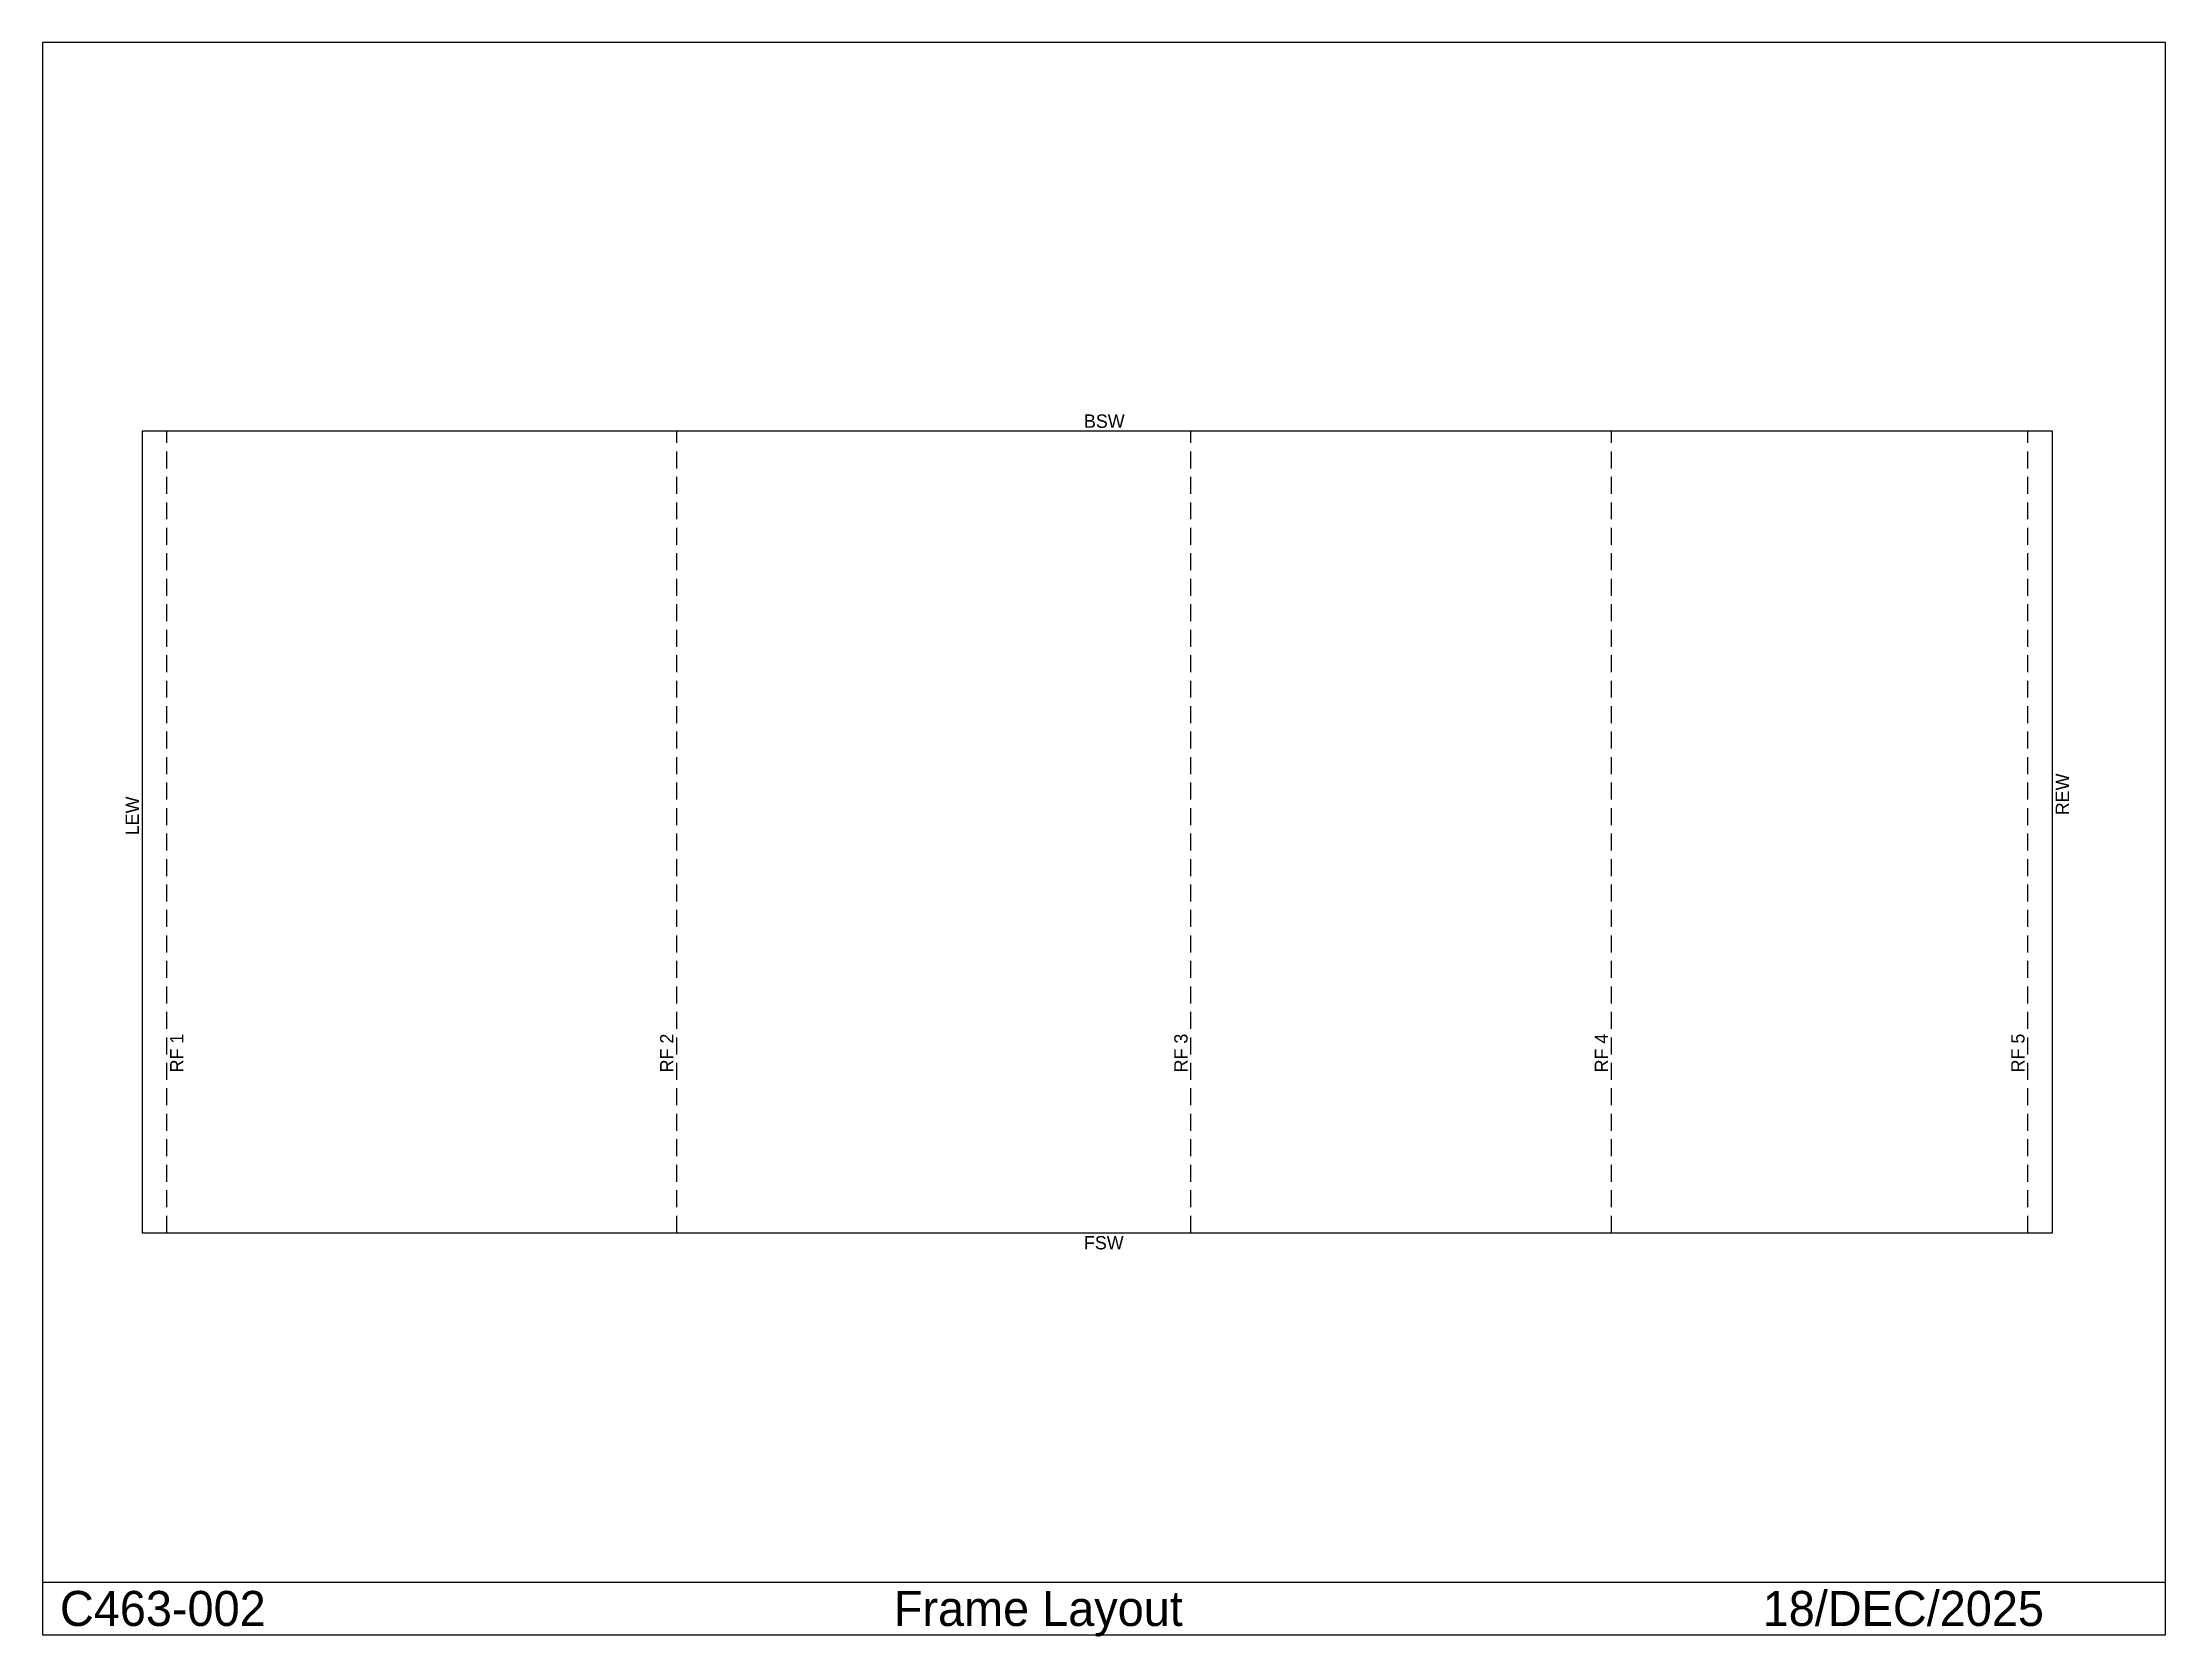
# Model space of a CAD drawing. Extents: x -40496 to 820615, y -163799 to 482767.
import ezdxf

# ---------------------------------------------------------------- set-up
doc = ezdxf.new("R2010")
doc.units = 0
doc.linetypes.add('CONTIN', pattern=[0])
doc.linetypes.add('DASHED', pattern=[10333.32, 6888.88, -3444.44])
doc.layers.get('0').update_dxf_attribs({"linetype": 'CONTIN'})
doc.layers.add('13', color=5, linetype='DASHED')
doc.layers.add('2', color=7, linetype='CONTIN')

msp = doc.modelspace()

# ---------------------------------------------------------------- linework, layer by layer
for p, q in [((820614.688, 482767.188), (-40496.082, 482767.188)), ((-40496.082, 482767.188), (-40496.082, -163065.9)), ((820614.688, -163065.9), (820614.688, 482767.188)), ((-40496.082, -141753.4), (820614.688, -141753.4)), ((-40496.082, -163065.9), (820614.688, -163065.9))]:
    msp.add_line(p, q)
at = {"layer": '13'}
for p, q in [((9906, 12.7), (9906, 325107.281)), ((216789, 12.7), (216789, 325107.281)), ((425323, 12.7), (425323, 325107.281)), ((595884, 12.7), (595884, 325107.281)), ((764794, 12.7), (764794, 325107.281))]:
    msp.add_line(p, q, dxfattribs=at)
at = {"layer": '2'}
for p, q in [((0, 325120), (0, 0)), ((774700, 325120), (0, 325120)), ((774700, 0), (774700, 325120)), ((0, 0), (774700, 0))]:
    msp.add_line(p, q, dxfattribs=at)

# ---------------------------------------------------------------- texts
for s, p in [('C463-002', (-33391.918, -159513.8)), ('Frame Layout', (304809.344, -159513.8)), ('18/DEC/2025', (657218.938, -159513.8))]:
    msp.add_text(s, height=14208.328).set_placement(p)
for s, p in [('BSW', (381931.344, 326474.656)), ('FSW', (381931.344, -6773.333))]:
    msp.add_text(s, height=5418.667, dxfattribs=at).set_placement(p)
for s, rotation, p in [('REW', 90, (781473.312, 169333.328)), ('LEW', -270, (-1354.667, 161205.328)), ('RF 1', 90, (16679.334, 65031.621)), ('RF 2', 90, (215434.344, 65031.621)), ('RF 3', 90, (423968.312, 65031.621)), ('RF 4', 90, (594529.312, 65031.621)), ('RF 5', 90, (763439.312, 65031.621))]:
    msp.add_text(s, height=5418.667, rotation=rotation, dxfattribs=at).set_placement(p)

doc.saveas('drawing.dxf')
